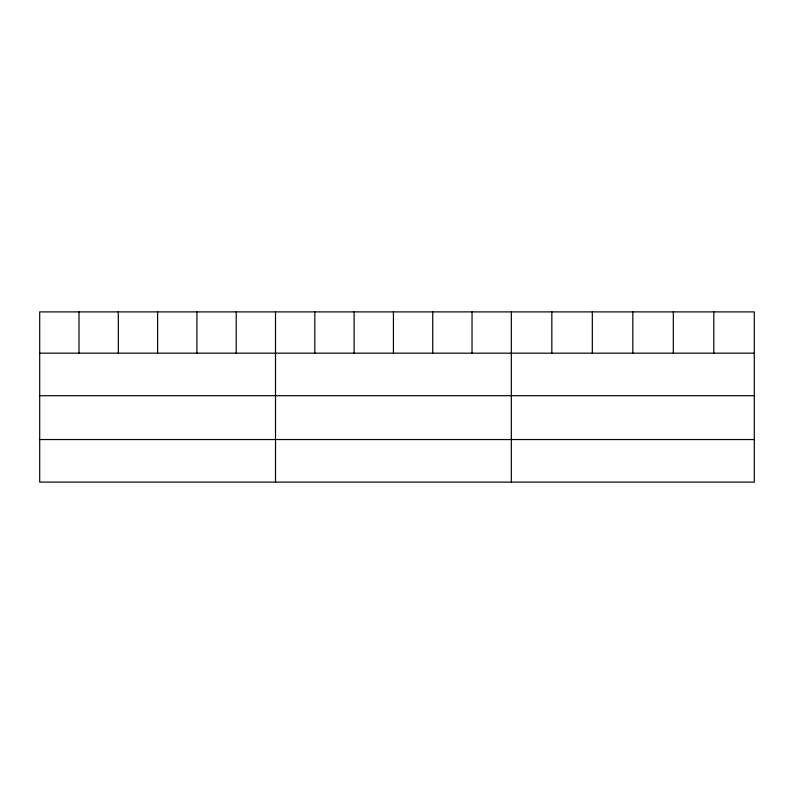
<?xml version="1.0" encoding="UTF-8"?>
<svg xmlns="http://www.w3.org/2000/svg" width="794" height="794" viewBox="0 0 794 794"><rect width="100%" height="100%" fill="white"/><g stroke="black" fill="none" stroke-linecap="round" stroke-linejoin="round"><path stroke-width="1.19" d="M754.3 395.71L754.3 311.893L39.7 311.893L39.7 482.107L754.3 482.107L754.3 395.71L39.7 395.71M39.7 353.161L754.3 353.161M39.7 439.548L754.3 439.548M713.806 311.893L713.806 353.161M673.312 311.893L673.312 353.161M632.818 311.893L632.818 353.161M592.324 311.893L592.324 353.161M551.83 311.893L551.83 353.161M511.336 311.893L511.336 482.107M472.033 311.893L472.033 353.161M432.73 311.893L432.73 353.161M393.427 311.893L393.427 353.161M354.124 311.893L354.124 353.161M314.821 311.893L314.821 353.161M275.518 311.893L275.518 482.107M236.215 311.893L236.215 353.161M196.912 311.893L196.912 353.161M157.609 311.893L157.609 353.161M118.306 311.893L118.306 353.161M79.003 311.893L79.003 353.161"/></g></svg>
